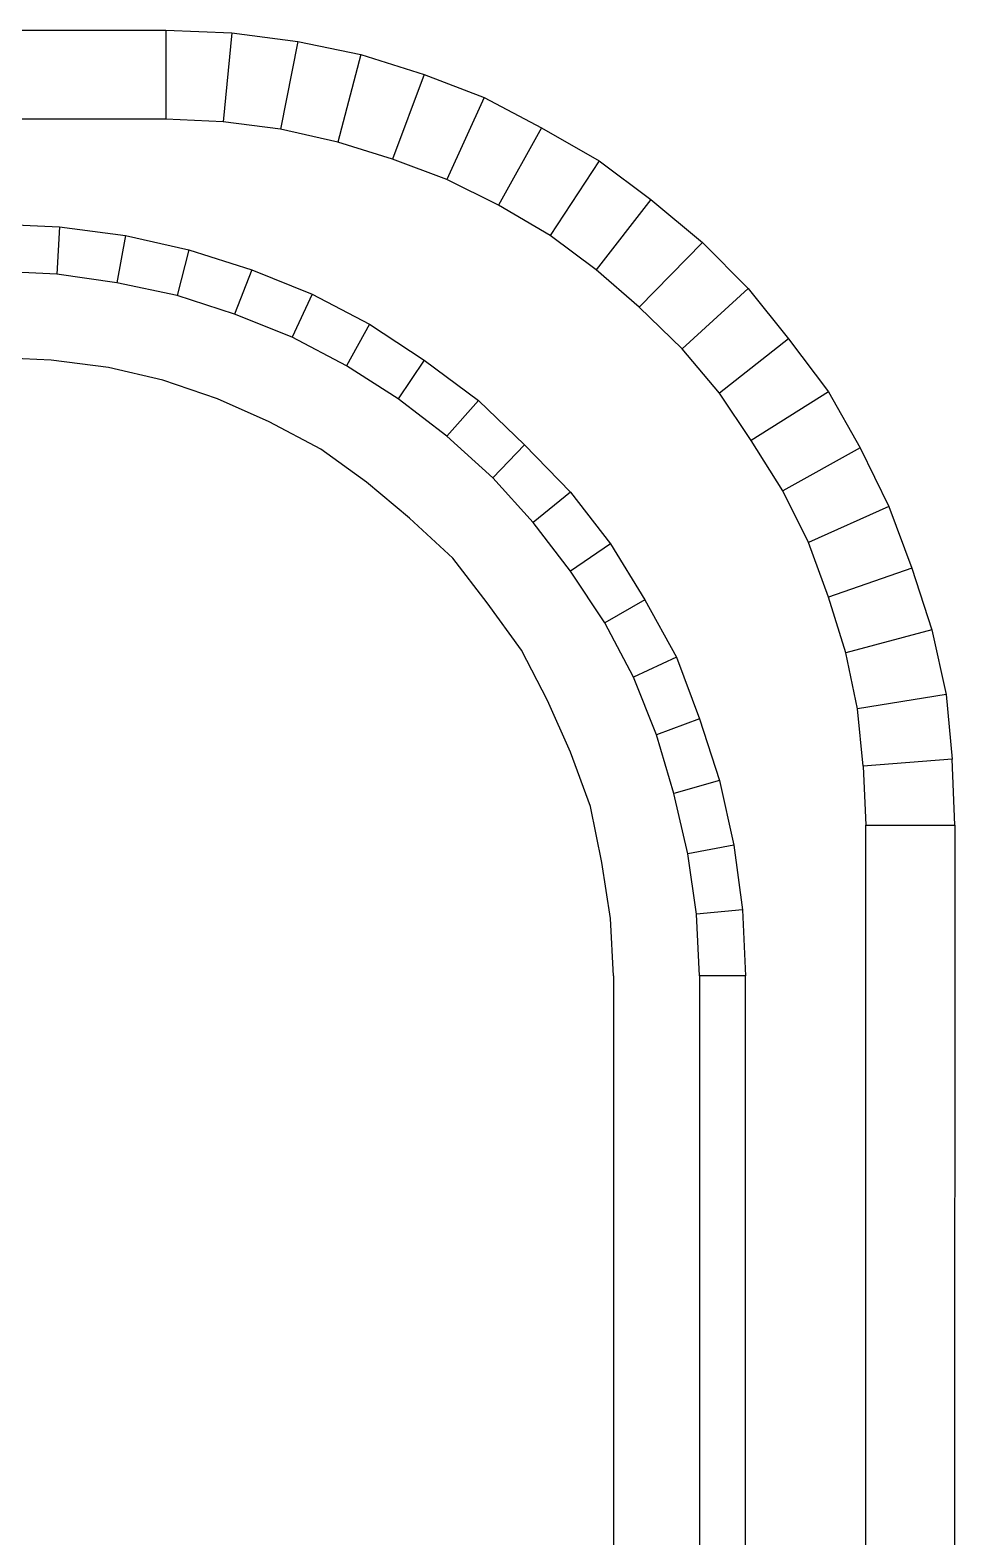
# Model space of a CAD drawing. Header units: metres. Extents: x 2.9 to 42.8, y 1.7 to 28.7.
# Drawn here: x 41.637 to 42.774, y 26.822 to 28.674 of the extents above; entities that cross this region are included whole.
import ezdxf

# ---------------------------------------------------------------- set-up
doc = ezdxf.new("R2010")
doc.units = ezdxf.units.M
doc.layers.add('RGB_000_184_184', color=7, linetype='Continuous', true_color=0x00b8b8)

msp = doc.modelspace()

# ---------------------------------------------------------------- linework, layer by layer
at = {"layer": 'RGB_000_184_184', "lineweight": -3}
for points in [[(3.9017, 28.6738), (41.8042, 28.6738), (41.8042, 28.5644), (3.9017, 28.5644)], [(41.8042, 28.6738), (41.8853, 28.6703), (41.8747, 28.5609), (41.8042, 28.5644)], [(41.8853, 28.6703), (41.9664, 28.6597), (41.9453, 28.5521), (41.8747, 28.5609)], [(41.9664, 28.6597), (42.0441, 28.6438), (42.0158, 28.5362), (41.9453, 28.5521)], [(42.0441, 28.6438), (42.1217, 28.6191), (42.0829, 28.515), (42.0158, 28.5362)], [(42.1217, 28.6191), (42.1957, 28.5909), (42.1499, 28.4903), (42.0829, 28.515)], [(42.1957, 28.5909), (42.2663, 28.5538), (42.2134, 28.4586), (42.1499, 28.4903)], [(42.2663, 28.5538), (42.3369, 28.5133), (42.2769, 28.4215), (42.2134, 28.4586)], [(42.3369, 28.5133), (42.4004, 28.4656), (42.3333, 28.3792), (42.2769, 28.4215)], [(42.4004, 28.4656), (42.4639, 28.4127), (42.3862, 28.3333), (42.3333, 28.3792)], [(41.5925, 28.4357), (41.6736, 28.4321), (41.6701, 28.3739), (41.5925, 28.3774)], [(41.6736, 28.4321), (41.7548, 28.4215), (41.7442, 28.3633), (41.6701, 28.3739)], [(41.7548, 28.4215), (41.8324, 28.4039), (41.8183, 28.3475), (41.7442, 28.3633)], [(42.4639, 28.4127), (42.5203, 28.3563), (42.4392, 28.2822), (42.3862, 28.3333)], [(41.8324, 28.4039), (41.91, 28.3792), (41.8888, 28.3245), (41.8183, 28.3475)], [(41.91, 28.3792), (41.9841, 28.3492), (41.9594, 28.2963), (41.8888, 28.3245)], [(42.5203, 28.3563), (42.5697, 28.2945), (42.485, 28.2275), (42.4392, 28.2822)], [(41.9841, 28.3492), (42.0546, 28.3122), (42.0264, 28.261), (41.9594, 28.2963)], [(42.0546, 28.3122), (42.1217, 28.2681), (42.0899, 28.2205), (42.0264, 28.261)], [(42.5697, 28.2945), (42.6191, 28.2293), (42.5238, 28.1693), (42.485, 28.2275)], [(42.3545, 27.5114), (42.351, 27.5819), (42.3404, 27.6507), (42.3263, 27.7195), (42.3016, 27.7865), (42.2734, 27.85), (42.2416, 27.9118), (42.1993, 27.97), (42.1569, 28.0247), (42.104, 28.0741), (42.0511, 28.1182), (41.9947, 28.1587), (41.9312, 28.1922), (41.8677, 28.2205), (41.8006, 28.2434), (41.7336, 28.2593), (41.6631, 28.2681), (41.5925, 28.2716)], [(42.1217, 28.2681), (42.1887, 28.2187), (42.1499, 28.1746), (42.0899, 28.2205)], [(42.6191, 28.2293), (42.6579, 28.1605), (42.5626, 28.1076), (42.5238, 28.1693)], [(42.1887, 28.2187), (42.2451, 28.164), (42.2063, 28.1234), (42.1499, 28.1746)], [(42.2451, 28.164), (42.3016, 28.1058), (42.2557, 28.0688), (42.2063, 28.1234)], [(42.6579, 28.1605), (42.6932, 28.0882), (42.5944, 28.0441), (42.5626, 28.1076)], [(42.3016, 28.1058), (42.351, 28.0423), (42.3016, 28.0088), (42.2557, 28.0688)], [(42.6932, 28.0882), (42.7214, 28.0123), (42.6191, 27.977), (42.5944, 28.0441)], [(42.351, 28.0423), (42.3933, 27.9735), (42.3439, 27.9453), (42.3016, 28.0088)], [(42.7214, 28.0123), (42.7461, 27.9365), (42.6403, 27.9083), (42.6191, 27.977)], [(42.3933, 27.9735), (42.4321, 27.903), (42.3792, 27.8783), (42.3439, 27.9453)], [(42.7461, 27.9365), (42.7637, 27.8571), (42.6544, 27.8395), (42.6403, 27.9083)], [(42.4321, 27.903), (42.4603, 27.8271), (42.4074, 27.8077), (42.3792, 27.8783)], [(42.7637, 27.8571), (42.7708, 27.7777), (42.6614, 27.7689), (42.6544, 27.8395)], [(42.4603, 27.8271), (42.485, 27.7513), (42.4286, 27.7354), (42.4074, 27.8077)], [(42.6614, 27.7689), (42.6649, 27.6966), (42.7743, 27.6966), (42.7673, 2.5065), (42.6579, 2.7711), (42.6649, 27.6966)], [(42.7743, 27.6966), (42.7708, 27.7777)], [(42.485, 27.7513), (42.5027, 27.6719), (42.4462, 27.6613), (42.4286, 27.7354)], [(42.5027, 27.6719), (42.5132, 27.5925), (42.4568, 27.5872), (42.4462, 27.6613)], [(42.5132, 27.5925), (42.5168, 27.5114), (42.4603, 27.5114), (42.4568, 27.5872)], [(42.3545, 27.5114), (42.3545, 25.1248)], [(42.4603, 27.5114), (42.4603, 23.0434)], [(42.5168, 23.0434), (42.5168, 27.5114)]]:
    msp.add_lwpolyline(points, dxfattribs=at)

doc.saveas('drawing.dxf')
